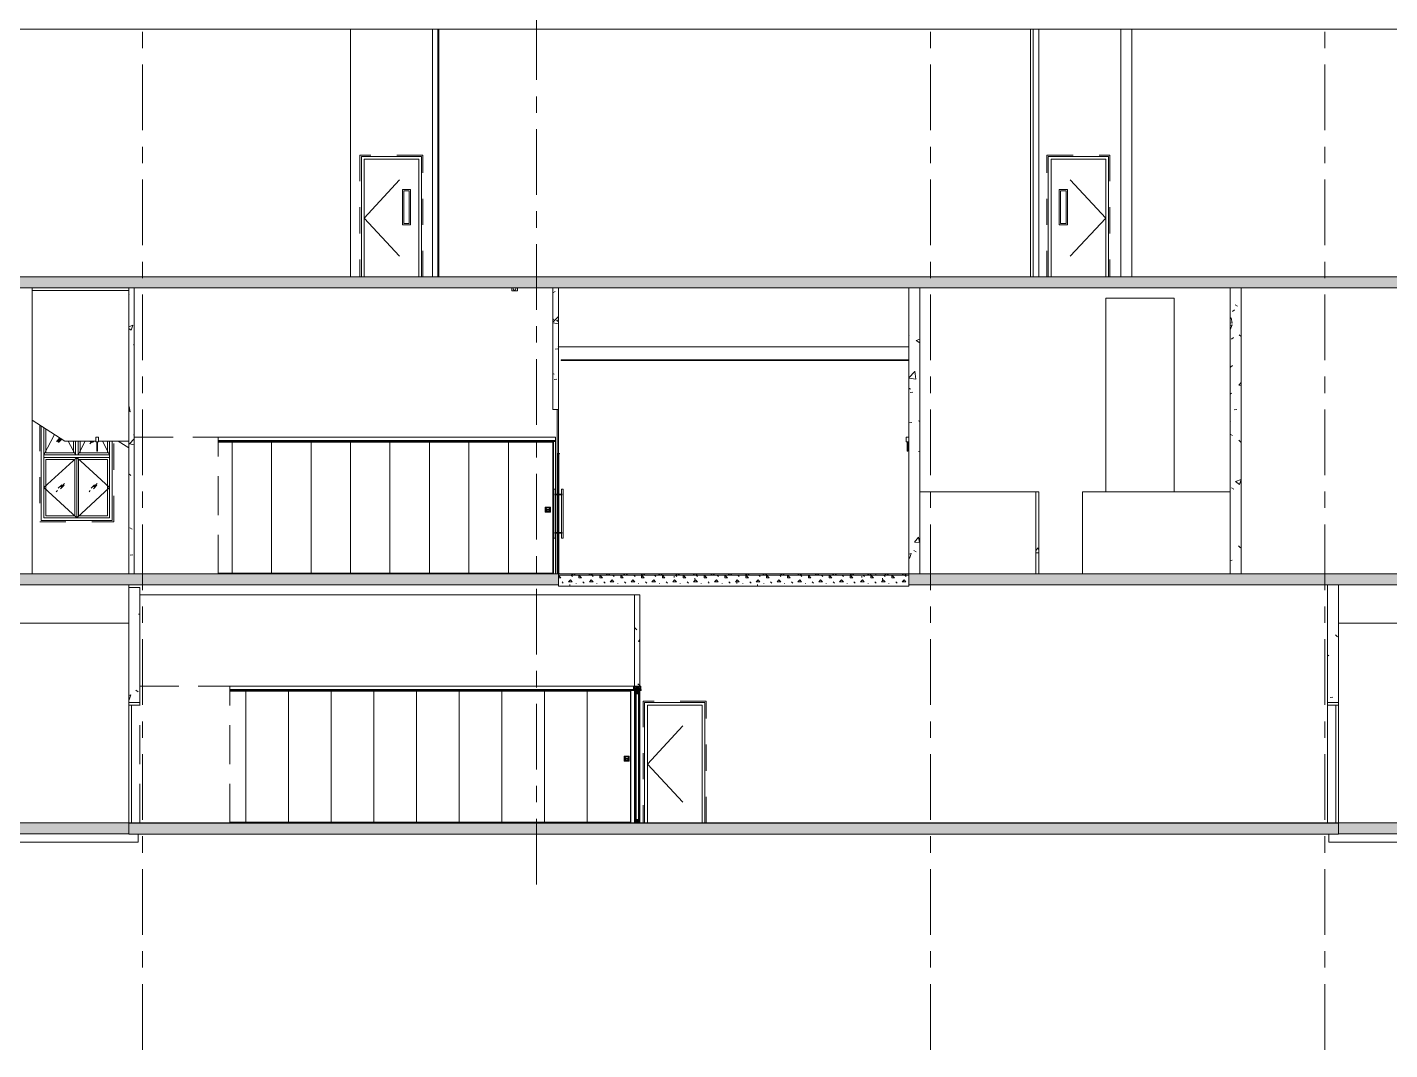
# Model space of a CAD drawing. Header units: millimetres. Extents: x -18215 to 134275, y 17919 to 48497.
# Drawn here: x 71492 to 96384, y 17919 to 36602 of the extents above; entities that cross this region are included whole.
import ezdxf

# ---------------------------------------------------------------- set-up
doc = ezdxf.new("R2010")
doc.units = ezdxf.units.MM
for name, pattern in [('Centre', [4762.5, 952.5, -714.375, 2381.25, -714.375]), ('Dash', [952.5, 476.25, -476.25]), ('Glass Symbol', [360, 90, -90, 90, -90]), ('Hidden', [1071.5625, 714.375, -357.1875]), ('IDA - Grid Line', [2100, 1200, -300, 300, -300])]:
    doc.linetypes.add(name, pattern=pattern)
for name, color, linetype, lineweight in [('0-1', 7, 'Continuous', 5), ('A-_CEILPATT_H', 7, 'Continuous', 9), ('A-_GENM----_M', 7, 'Continuous', 9), ('A-_GENM----_M-2', 7, 'Hidden', 9), ('A-_MASS----_E-2', 7, 'Continuous', 18)]:
    doc.layers.add(name, color=color, linetype=linetype, lineweight=lineweight)
for name, color, linetype, lineweight, true_color in [('A-_CEIL----_E-1', 6, 'Continuous', 9, 0xff00ff), ('A-_CLADPANL_E-1', 6, 'Continuous', 9, 0xff00ff), ('A-_DETA----_ED-1', 7, 'Continuous', 9, 0xc0c0c0), ('A-_DETA----_ED-2', 7, 'Continuous', 9, 0x0a0a0a), ('A-_DETA----_ED-3', 6, 'Continuous', 9, 0xff00ff), ('A-_DOOR----_E-1', 6, 'Continuous', 9, 0xff00ff), ('A-_DOOR----_E-2', 6, 'Centre', 9, 0xff00ff), ('A-_DOOR----_E-3', 6, 'Continuous', 18, 0xff00ff), ('A-_DOOR----_E-4', 7, 'Continuous', 9, 0xff40ff), ('A-_DOOR----_H-1', 6, 'Dash', 18, 0xff00ff), ('A-_FLOR----_E-1', 6, 'Continuous', 9, 0xff00ff), ('A-_FLORLEVL_E-1', 9, 'IDA - Grid Line', 9, 0x808080), ('A-_FLORPATT_E-1', 6, 'Continuous', 9, 0xff00ff), ('A-_FURT----_E-1', 6, 'Continuous', 9, 0xff00ff), ('A-_GENM----_M-1', 6, 'Continuous', 9, 0xff00ff), ('A-_WALL----_E-1', 6, 'Continuous', 9, 0xff00ff), ('A-_WALL----_H-1', 6, 'Continuous', 9, 0xff00ff), ('A-_WALLPRTN_E-1', 6, 'Continuous', 9, 0xff00ff), ('A-_WIND----_E-1', 6, 'Continuous', 9, 0xff00ff), ('A-_WIND----_E-3', 6, 'Dash', 9, 0xff00ff), ('A-_WIND----_E-4', 6, 'Centre', 9, 0xff00ff), ('A-_WIND----_E-5', 6, 'Glass Symbol', 9, 0xff00ff), ('M-_SANIFIXR_E-2', 1, 'Continuous', 9, 0xff0000), ('S-_ANOTGRID_E-1', 9, 'IDA - Grid Line', 9, 0x808080), ('S-_STRC----_E-1', 6, 'Continuous', 9, 0xff00ff)]:
    doc.layers.add(name, color=color, linetype=linetype, lineweight=lineweight, true_color=true_color)
pattern_1 = [(0, (85762.1, 31875.04), (381, 381), [47.625, -333.375]), (90, (85762.1, 31875.04), (-381, 381), [47.625, -333.375]), (135, (85809.73, 31875.04), (-381.0004, 3e-14), [67.352, -471.463]), (0, (85809.73, 32089.35), (381, 381), [47.625, -333.375]), (45, (85833.54, 32065.54), (0, 381.0004), [33.676, -505.139]), (135, (85833.54, 32065.54), (-381.0004, 3e-14), [33.676, -505.139]), (0, (85952.6, 32184.6), (381, 381), [67.352, -313.648]), (45, (85952.6, 32184.6), (0, 381.0004), [47.625, -491.19]), (135, (86019.96, 32184.6), (-381.0004, 3e-14), [47.625, -491.19]), (90, (86024.04, 31970.3), (-381, 381), [47.625, -333.375]), (45, (86024.04, 31970.29), (0, 381.0004), [33.676, -505.139]), (135, (86047.86, 31994.1), (-381.0004, 3e-14), [33.676, -505.139]), (0, (85809.73, 31970.3), (381, 381), [23.812, -319.087]), (0, (86095.48, 32065.54), (381, 381), [23.812, -319.087]), (90, (85976.4, 32113.16), (-381, 381), [23.812, -319.087]), (135, (86024.04, 31898.85), (-381.0004, 3e-14), [33.676, -505.139]), (135, (85857.36, 32160.79), (-381.0004, 3e-14), [33.676, -505.139]), (45, (85940.7, 32000.05), (0, 381.0004), [33.676, -505.139]), (90, (85893.07, 31922.66), (-381, 381), [5.953, -375.047]), (90, (85910.93, 32083.4), (-381, 381), [5.953, -375.047]), (90, (86089.53, 32148.88), (-381, 381), [5.953, -375.047]), (90, (86095.48, 31946.47), (-381, 381), [5.953, -375.047])]
pattern_2 = [(50, (85762.1, 31875), (1093.104, -95.634), [114.3, -1257.3]), (355, (85762.1, 31875), (-211.46, 1146.34), [91.44, -1005.84]), (100.451, (85853.2, 31867.1), (881.656, 1050.7), [97.14, -1068.54]), (46.184, (85762.1, 32179.8), (1626.47, -252.26), [171.45, -1885.95]), (96.636, (85897.6, 32158.8), (1424.42, 1484.57), [145.71, -1602.81]), (351.184, (85762.1, 32179.8), (1424.43, 1484.55), [137.16, -1508.76]), (21, (85914.5, 32103.6), (909.686, -613.59), [114.3, -1257.3]), (326, (85914.5, 32103.6), (370.81, 1105.13), [91.44, -1005.84]), (71.451, (85990.3, 32052.5), (1280.5, 491.53), [97.14, -1068.54]), (37.5, (85762.1, 31875.04), (18.531, 507.33), [50.292, -943.356, 50.292, -1980.438]), (37.5, (85762.1, 31875.04), (18.531, 507.33), [-1043.94, -970.788, 50.292, -959.358]), (7.5, (85762.1, 31875.04), (400.918, 601.084), [50.292, -531.876, 50.292, -920.496, -384.81]), (7.5, (85762.1, 31875.04), (400.918, 601.084), [-1552.956, 50.29, -334.52]), (327.5, (85422.25, 31875.04), (813.545, -34.374), [50.292, -330.708, 50.292, -2715.768]), (327.5, (85422.25, 31875.04), (813.545, -34.374), [-431.292, -1138.428, 50.292, -1527.048]), (317.5, (85269.85, 31875.04), (888.775, 152.56), [50.29, -445.01, 50.29, -1859.28]), (317.5, (85269.85, 31875.04), (888.775, 152.56), [-545.59, -739.14, 50.29, -1069.85])]
pattern_3 = [(45, (85762.1, 31875.04), (-159.099, 159.099), []), (135, (85762.1, 31875.04), (-159.099, -159.099), [])]

# ---------------------------------------------------------------- blocks, each defined once
blk = doc.blocks.new('8- Floor Trap _FT_ - 125 mmx125 mm Strainer - 50 mm Drain-721042-Section 114')
at = {"layer": 'M-_SANIFIXR_E-2'}
for p, q in [((-39679, 31823), (-39679, 31840)), ((-39679, 31798), (-39679, 31823)), ((-39679, 31798), (-39669, 31798)), ((-39676, 31840), (-39676, 31787)), ((-39625, 31787), (-39676, 31787)), ((-39573, 31787), (-39625, 31787)), ((-39580, 31798), (-39571, 31798)), ((-39573, 31787), (-39573, 31840)), ((-39571, 31840), (-39571, 31823)), ((-39571, 31823), (-39571, 31798))]:
    blk.add_line(p, q, dxfattribs=at)
for start, end in [(135.8624, 180), (180, 0), (0, 44.1376)]:
    blk.add_arc((-39625, 31823), 25, start, end, dxfattribs=at)
blk = doc.blocks.new('1599_DB_P_S_BLK2 23 0814_rvt-2-Section 114')
at = {"layer": 'M-_SANIFIXR_E-2'}
blk.add_blockref('8- Floor Trap _FT_ - 125 mmx125 mm Strainer - 50 mm Drain-721042-Section 114', (0, 0), dxfattribs=at)
blk = doc.blocks.new('IDA - Exit Sign - IDA - Exit Sign - Left Side-3511324-Section 114')
at = {"layer": 'A-_FURT----_E-1'}
for p, q in [((-47273, 29115), (-47275, 29113)), ((-47275, 29113), (-47275, 29031)), ((-47275, 29031), (-47273, 29029)), ((-47231, 29115), (-47273, 29115)), ((-47273, 29029), (-47231, 29029)), ((-47255, 28864), (-47255, 29029)), ((-47255, 29029), (-47248, 29029)), ((-47248, 29029), (-47248, 28864)), ((-47247, 29009), (-47248, 29009)), ((-47247, 28944), (-47248, 28944)), ((-47248, 28879), (-47247, 28879)), ((-47247, 29009), (-47247, 28944)), ((-47247, 28944), (-47247, 28879)), ((-47229, 29113), (-47231, 29115)), ((-47231, 29029), (-47229, 29031)), ((-47229, 29031), (-47229, 29113)), ((-47255, 28864), (-47255, 28859)), ((-47255, 28859), (-47255, 28864)), ((-47255, 28859), (-47248, 28859)), ((-47248, 28864), (-47248, 28859)), ((-47248, 28859), (-47248, 28864))]:
    blk.add_line(p, q, dxfattribs=at)
blk = doc.blocks.new('IDA - Exit Sign - IDA - Exit Sign - Left Side-V27-Section 114')
at = {"layer": 'A-_FURT----_E-1'}
for p, q in [((-32469, 29115), (-32471, 29113)), ((-32471, 29113), (-32471, 29031)), ((-32471, 29031), (-32469, 29029)), ((-32427, 29115), (-32469, 29115)), ((-32469, 29029), (-32427, 29029)), ((-32451, 28864), (-32451, 29029)), ((-32451, 29029), (-32444, 29029)), ((-32444, 29029), (-32444, 28864)), ((-32443, 29009), (-32444, 29009)), ((-32443, 28944), (-32444, 28944)), ((-32444, 28879), (-32443, 28879)), ((-32443, 29009), (-32443, 28944)), ((-32443, 28944), (-32443, 28879)), ((-32425, 29113), (-32427, 29115)), ((-32427, 29029), (-32425, 29031)), ((-32451, 28864), (-32451, 28859)), ((-32451, 28859), (-32451, 28864)), ((-32451, 28859), (-32444, 28859)), ((-32444, 28864), (-32444, 28859)), ((-32444, 28859), (-32444, 28864))]:
    blk.add_line(p, q, dxfattribs=at)
blk = doc.blocks.new('IDA - Casement w Top Hung - 2 Panels - 1400L X 1800H - B2-AW01-V30-Section 114')
at = {"layer": 'A-_WIND----_E-1'}
for p, q in [((-48225, 29285), (-48225, 28790)), ((-48225, 27640), (-48225, 29285)), ((-48190, 28825), (-48190, 29263)), ((-47685, 29040), (-47685, 28825)), ((-47650, 29040), (-47650, 28790)), ((-47650, 29040), (-47650, 28790)), ((-47600, 29040), (-47600, 28790)), ((-47600, 28790), (-47600, 29040)), ((-47565, 28825), (-47565, 29040)), ((-47060, 29040), (-47060, 28825)), ((-47025, 29040), (-47025, 28790)), ((-47025, 27640), (-47025, 29040)), ((-47650, 28790), (-48225, 28790)), ((-48225, 28740), (-48225, 28790)), ((-48225, 28790), (-47025, 28790)), ((-47625, 28740), (-48225, 28740)), ((-48225, 28740), (-48225, 27640)), ((-47025, 28740), (-48225, 28740)), ((-47685, 28825), (-48190, 28825)), ((-48190, 27675), (-48190, 28705)), ((-48190, 28705), (-47660, 28705)), ((-47660, 28705), (-47660, 27675)), ((-47650, 28790), (-47600, 28790)), ((-47625, 28740), (-47625, 27640)), ((-47025, 28740), (-47625, 28740)), ((-47625, 28740), (-47625, 27640)), ((-47025, 28790), (-47600, 28790)), ((-47590, 27675), (-47590, 28705)), ((-47590, 28705), (-47060, 28705)), ((-47060, 28825), (-47565, 28825)), ((-47060, 28705), (-47060, 27675)), ((-47025, 28790), (-47025, 28740)), ((-47025, 28740), (-47025, 27640)), ((-47625, 27640), (-48225, 27640)), ((-47025, 27640), (-48225, 27640)), ((-47660, 27675), (-48190, 27675)), ((-47025, 27640), (-47625, 27640)), ((-47060, 27675), (-47590, 27675))]:
    blk.add_line(p, q, dxfattribs=at)
at = {"layer": 'A-_WIND----_E-3'}
for p, q in [((-48300, 29333), (-48300, 27565)), ((-46950, 27565), (-46950, 29040)), ((-48300, 27565), (-46950, 27565))]:
    blk.add_line(p, q, dxfattribs=at)
at = {"layer": 'A-_WIND----_E-4'}
for p, q in [((-48225, 28790), (-48031, 29161)), ((-47650, 28790), (-47780, 29040)), ((-47600, 28790), (-47469, 29040)), ((-47025, 28790), (-47155, 29040)), ((-47625, 28740), (-48225, 28190)), ((-47625, 28740), (-47025, 28190)), ((-48225, 28190), (-47625, 27640)), ((-47025, 28190), (-47625, 27640))]:
    blk.add_line(p, q, dxfattribs=at)
at = {"layer": 'A-_WIND----_E-5'}
for p, q in [((-47915, 29088), (-48012, 28990)), ((-47931, 29098), (-48007, 29022)), ((-47898, 29077), (-47961, 29014)), ((-47337, 29040), (-47387, 28990)), ((-47364, 29040), (-47382, 29022)), ((-47311, 29040), (-47336, 29014)), ((-47850, 28265), (-48000, 28115)), ((-47900, 28241), (-47994, 28147)), ((-47855, 28233), (-47949, 28139)), ((-47250, 28265), (-47400, 28115)), ((-47300, 28241), (-47394, 28147)), ((-47255, 28233), (-47349, 28139))]:
    blk.add_line(p, q, dxfattribs=at)
blk = doc.blocks.new('System Panel - Glazed Panel-4107361-Section 114')
at = {"layer": 'A-_CLADPANL_E-1'}
for p, q in [((-30200, 36565), (-41012, 36565)), ((-41012, 36565), (-41012, 32040)), ((-30200, 32040), (-30200, 36565))]:
    blk.add_line(p, q, dxfattribs=at)
blk = doc.blocks.new('IDA - F - Single - Swing - 1100L X 2200H - B2-TD01-V36-Section 114')
at = {"layer": 'A-_DOOR----_E-3'}
for p, q in [((-46675, 24265), (-46675, 24215)), ((-46475, 24265), (-46675, 24265)), ((-46625, 24215), (-46675, 24215)), ((-46675, 24215), (-46675, 22065)), ((-46675, 24215), (-46475, 24215)), ((-46625, 22065), (-46625, 24215)), ((-46475, 24215), (-46475, 24265)), ((-46675, 22065), (-46625, 22065))]:
    blk.add_line(p, q, dxfattribs=at)
blk = doc.blocks.new('IDA - F - Single - Swing - 1100L X 2200H - B2-TD01-4055582-Section 114')
at = {"layer": 'A-_DOOR----_E-1'}
for p, q in [((-15400, 26615), (-15400, 28815)), ((-14300, 28815), (-15400, 28815)), ((-15350, 28765), (-15350, 26615)), ((-15350, 28765), (-14350, 28765)), ((-14350, 26615), (-14350, 28765)), ((-14300, 28815), (-14300, 26615))]:
    blk.add_line(p, q, dxfattribs=at)
at = {"layer": 'A-_DOOR----_E-2'}
for q in [(-14350, 28765), (-14350, 26615)]:
    blk.add_line((-15350, 27690), q, dxfattribs=at)
at = {"layer": 'A-_DOOR----_H-1'}
for p, q in [((-14275, 28840), (-15425, 28840)), ((-15425, 28840), (-15425, 26615)), ((-14275, 26615), (-14275, 28840))]:
    blk.add_line(p, q, dxfattribs=at)
blk = doc.blocks.new('IDA - F - Single - Swing - VP - 1100L X 2200H - METAL-4785485-Section 114')
at = {"layer": 'A-_DOOR----_E-1'}
for p, q in [((-42425, 32040), (-42425, 34240)), ((-41325, 34240), (-42425, 34240)), ((-42375, 34190), (-42375, 32040)), ((-42375, 34190), (-41375, 34190)), ((-41375, 32040), (-41375, 34190)), ((-41325, 34240), (-41325, 32040)), ((-41675, 33640), (-41675, 32990)), ((-41525, 33640), (-41675, 33640)), ((-41675, 33640), (-41525, 33640)), ((-41675, 32990), (-41675, 33640)), ((-41650, 33615), (-41550, 33615)), ((-41650, 33015), (-41650, 33615)), ((-41550, 33615), (-41550, 33015)), ((-41525, 32990), (-41525, 33640)), ((-41525, 33640), (-41525, 32990)), ((-41675, 32990), (-41525, 32990)), ((-41525, 32990), (-41675, 32990)), ((-41550, 33015), (-41650, 33015))]:
    blk.add_line(p, q, dxfattribs=at)
at = {"layer": 'A-_DOOR----_E-2'}
for q in [(-41375, 34190), (-41375, 32040)]:
    blk.add_line((-42375, 33115), q, dxfattribs=at)
at = {"layer": 'A-_DOOR----_H-1'}
for p, q in [((-41300, 34265), (-42450, 34265)), ((-42450, 34265), (-42450, 32040)), ((-41300, 32040), (-41300, 34265))]:
    blk.add_line(p, q, dxfattribs=at)
blk = doc.blocks.new('IDA - F - Single - Swing - VP - 1100L X 2200H - METAL-4785475-Section 114')
at = {"layer": 'A-_DOOR----_E-1'}
for p, q in [((-28775, 34240), (-29875, 34240)), ((-29875, 32040), (-29875, 34240)), ((-29825, 34190), (-29825, 32040)), ((-29825, 34190), (-28825, 34190)), ((-28825, 32040), (-28825, 34190)), ((-28775, 34240), (-28775, 32040)), ((-29525, 33640), (-29675, 33640)), ((-29675, 33640), (-29675, 32990)), ((-29675, 32990), (-29675, 33640)), ((-29675, 33640), (-29525, 33640)), ((-29650, 33015), (-29650, 33615)), ((-29650, 33615), (-29550, 33615)), ((-29550, 33615), (-29550, 33015)), ((-29525, 32990), (-29525, 33640)), ((-29525, 33640), (-29525, 32990)), ((-29675, 32990), (-29525, 32990)), ((-29525, 32990), (-29675, 32990)), ((-29550, 33015), (-29650, 33015))]:
    blk.add_line(p, q, dxfattribs=at)
at = {"layer": 'A-_DOOR----_E-2'}
for q in [(-29825, 34190), (-29825, 32040)]:
    blk.add_line((-28825, 33115), q, dxfattribs=at)
at = {"layer": 'A-_DOOR----_H-1'}
for p, q in [((-29900, 32040), (-29900, 34265)), ((-29900, 34265), (-28750, 34265)), ((-28750, 34265), (-28750, 32040))]:
    blk.add_line(p, q, dxfattribs=at)
blk = doc.blocks.new('IDA - F - Single - Swing - 1100L X 2200H - B2-TD01-V39-Section 114')
at = {"layer": 'A-_DOOR----_E-1'}
blk.add_line((-24775, 24215), (-24775, 22065), dxfattribs=at)
at = {"layer": 'A-_DOOR----_E-3'}
for p, q in [((-24575, 24265), (-24775, 24265)), ((-24775, 24265), (-24775, 24215)), ((-24775, 24215), (-24575, 24215)), ((-24625, 24215), (-24625, 22065)), ((-24575, 24215), (-24625, 24215)), ((-24575, 24215), (-24575, 24265)), ((-24575, 22065), (-24575, 24215)), ((-24625, 22065), (-24575, 22065))]:
    blk.add_line(p, q, dxfattribs=at)
blk = doc.blocks.new('Walls_Folding-_-Moving-Walls_SWG_120_Single-Door_Centre-hung_100mm_EI60 - Rw42 9040-5310382-Section 114')
at = {"layer": 'A-_GENM----_M-1'}
for p, q in [((-44829, 24565), (-37452, 24565)), ((-44829, 24500), (-37457, 24500)), ((-44829, 24481), (-37457, 24481)), ((-44829, 24471), (-44538, 24471)), ((-44538, 24471), (-43758, 24471)), ((-44538, 24471), (-44538, 22075)), ((-44538, 24471), (-44538, 22075)), ((-43758, 24471), (-42978, 24471)), ((-43758, 24471), (-43758, 22075)), ((-43758, 24471), (-43758, 22075)), ((-42978, 24471), (-42198, 24471)), ((-42978, 24471), (-42978, 22075)), ((-42978, 24471), (-42978, 22075)), ((-42198, 24471), (-41417, 24471)), ((-42198, 24471), (-42198, 22075)), ((-42198, 24471), (-42198, 22075)), ((-41417, 24471), (-40637, 24471)), ((-41417, 24471), (-41417, 22075)), ((-41417, 24471), (-41417, 22075)), ((-40637, 24471), (-39857, 24471)), ((-40637, 24471), (-40637, 22075)), ((-40637, 24471), (-40637, 22075)), ((-39857, 24471), (-39077, 24471)), ((-39857, 24471), (-39857, 22075)), ((-39857, 24471), (-39857, 22075)), ((-39077, 24471), (-38297, 24471)), ((-39077, 24471), (-39077, 22075)), ((-39077, 24471), (-39077, 22075)), ((-38297, 24471), (-38297, 22075)), ((-38297, 24471), (-37510, 24471)), ((-38297, 24471), (-38297, 22075)), ((-37510, 24471), (-37509, 24471)), ((-37510, 22075), (-37510, 24471)), ((-37510, 24471), (-37510, 22075)), ((-37508, 22075), (-37508, 24471)), ((-37504, 22065), (-37504, 24481)), ((-37501, 24481), (-37501, 22065)), ((-37500, 22065), (-37500, 24481)), ((-37530, 23285), (-37625, 23285)), ((-37625, 23285), (-37625, 23190)), ((-37625, 23190), (-37530, 23190)), ((-37611, 23243), (-37617, 23243)), ((-37543, 23246), (-37611, 23246)), ((-37611, 23246), (-37611, 23227)), ((-37611, 23227), (-37611, 23243)), ((-37611, 23227), (-37543, 23227)), ((-37543, 23227), (-37543, 23246)), ((-37537, 23243), (-37543, 23243)), ((-37543, 23243), (-37543, 23227)), ((-37530, 23190), (-37530, 23285)), ((-44538, 22075), (-44829, 22075)), ((-43758, 22075), (-44538, 22075)), ((-42978, 22075), (-43758, 22075)), ((-42198, 22075), (-42978, 22075)), ((-41417, 22075), (-42198, 22075)), ((-40637, 22075), (-41417, 22075)), ((-39857, 22075), (-40637, 22075)), ((-39077, 22075), (-39857, 22075)), ((-38297, 22075), (-39077, 22075)), ((-37510, 22075), (-38297, 22075)), ((-37509, 22075), (-37510, 22075))]:
    blk.add_line(p, q, dxfattribs=at)
for radius, start, end in [(42.5, 0, 180), (42.5, 180, 0), (40.5, 171.4804, 8.5196), (35.5, 196.7151, 343.2849)]:
    blk.add_arc((-37577, 23237), radius, start, end, dxfattribs=at)
at = {"layer": 'A-_GENM----_M-2'}
for p, q in [((-46475, 24565), (-44829, 24565)), ((-44829, 22065), (-44829, 24565)), ((-46475, 22065), (-46475, 24215))]:
    blk.add_line(p, q, dxfattribs=at)
blk = doc.blocks.new('Walls_Folding-_-Moving-Walls_SWG_120_Single-Door_Centre-hung_100mm_EI60 - Rw42 23753-5787156-Section 114')
at = {"layer": 'A-_DETA----_ED-1'}
for points in [[(-37425, 24423), (-37345, 24423), (-37345, 24471), (-37425, 24471)], [(-37345, 22080), (-37345, 22128), (-37425, 22128), (-37425, 22080), (-37399, 22080)]]:
    blk.add_hatch(color=256, dxfattribs=at).paths.add_polyline_path(points)
h = blk.add_hatch(color=256, dxfattribs=at)
h.paths.add_polyline_path([(-37379, 24502), (-37374, 24502), (-37381, 24509)])
h.paths.add_polyline_path([(-37391, 24502), (-37388, 24509), (-37395, 24502)])
h.paths.add_polyline_path([(-37379, 24471), (-37379, 24502), (-37385, 24507), (-37391, 24502), (-37391, 24471)])
h.paths.add_polyline_path([(-37373, 24494), (-37364, 24494), (-37364, 24528), (-37373, 24528)])
h.paths.add_polyline_path([(-37396, 24494), (-37396, 24528), (-37405, 24528), (-37405, 24494), (-37399, 24494)])
h.paths.add_polyline_path([(-37374, 24520), (-37395, 24520), (-37385, 24515)])
h.paths.add_polyline_path([(-37374, 24502), (-37374, 24520), (-37381, 24511)])
h.paths.add_polyline_path([(-37395, 24502), (-37389, 24511), (-37395, 24520)])
h.paths.add_polyline_path([(-37377, 24521), (-37377, 24529), (-37392, 24529), (-37392, 24521)])
at = {"layer": 'A-_DETA----_ED-2'}
h = blk.add_hatch(color=256, dxfattribs=at)
h.paths.add_polyline_path([(-37413, 24491), (-37399, 24492), (-37411, 24494)])
h.paths.add_polyline_path([(-37364, 24494), (-37359, 24496), (-37360, 24507), (-37364, 24504)])
h.paths.add_polyline_path([(-37357, 24491), (-37358, 24494), (-37366, 24493), (-37374, 24491)])
h.paths.add_polyline_path([(-37406, 24494), (-37406, 24504), (-37410, 24507), (-37408, 24495)])
h.paths.add_polyline_path([(-37407, 24507), (-37407, 24521), (-37410, 24513)])
h.paths.add_polyline_path([(-37362, 24507), (-37360, 24513), (-37362, 24521)])
h.paths.add_polyline_path([(-37410, 24516), (-37406, 24524), (-37406, 24530), (-37410, 24536)])
h.paths.add_polyline_path([(-37360, 24516), (-37360, 24536), (-37364, 24530), (-37362, 24521)])
h.paths.add_polyline_path([(-37398, 24537), (-37393, 24537), (-37396, 24541)])
h.paths.add_polyline_path([(-37399, 24533), (-37397, 24533), (-37399, 24537), (-37409, 24537), (-37403, 24533)])
h.paths.add_polyline_path([(-37371, 24537), (-37374, 24541), (-37376, 24537)])
h.paths.add_polyline_path([(-37372, 24533), (-37367, 24533), (-37361, 24537), (-37371, 24537)])
h.paths.add_polyline_path([(-37378, 24539), (-37374, 24541), (-37367, 24541), (-37367, 24545), (-37377, 24545), (-37382, 24541), (-37380, 24540)])
h.paths.add_polyline_path([(-37402, 24541), (-37385, 24542), (-37402, 24545)])
h.paths.add_polyline_path([(-37385, 24542), (-37377, 24545), (-37399, 24545)])
at = {"layer": 'A-_DETA----_ED-3'}
for p, q in [((-37457, 24481), (-37457, 24500)), ((-37457, 24500), (-37433, 24500)), ((-37396, 24481), (-37457, 24481)), ((-37452, 24500), (-37452, 24565)), ((-37452, 24565), (-37433, 24565)), ((-37433, 24500), (-37452, 24500)), ((-37435, 22080), (-37435, 24471)), ((-37435, 24471), (-37425, 24471)), ((-37433, 24565), (-37433, 24500)), ((-37433, 24555), (-37433, 24565)), ((-37433, 24565), (-37337, 24565)), ((-37433, 24565), (-37337, 24565)), ((-37433, 24555), (-37433, 24565)), ((-37337, 24555), (-37433, 24555)), ((-37337, 24555), (-37433, 24555)), ((-37433, 24555), (-37337, 24555)), ((-37433, 24535), (-37433, 24555)), ((-37433, 24535), (-37414, 24535)), ((-37433, 24500), (-37433, 24535)), ((-37410, 24535), (-37433, 24535)), ((-37433, 24500), (-37414, 24500)), ((-37425, 24471), (-37425, 22080)), ((-37425, 24423), (-37425, 24471)), ((-37425, 24471), (-37345, 24471)), ((-37345, 24423), (-37425, 24423)), ((-37414, 24535), (-37414, 24500)), ((-37414, 24500), (-37413, 24500)), ((-37413, 24513), (-37413, 24516)), ((-37413, 24516), (-37410, 24516)), ((-37410, 24513), (-37413, 24513)), ((-37413, 24507), (-37413, 24510)), ((-37413, 24510), (-37410, 24510)), ((-37410, 24507), (-37413, 24507)), ((-37413, 24500), (-37413, 24491)), ((-37413, 24497), (-37413, 24500)), ((-37413, 24500), (-37410, 24500)), ((-37413, 24491), (-37413, 24494)), ((-37413, 24491), (-37396, 24491)), ((-37396, 24491), (-37413, 24491)), ((-37360, 24545), (-37410, 24545)), ((-37410, 24545), (-37410, 24535)), ((-37410, 24516), (-37410, 24536)), ((-37410, 24510), (-37410, 24513)), ((-37410, 24500), (-37410, 24507)), ((-37409, 24537), (-37398, 24537)), ((-37406, 24524), (-37407, 24521)), ((-37407, 24521), (-37407, 24507)), ((-37407, 24507), (-37406, 24504)), ((-37407, 22128), (-37407, 24423)), ((-37406, 24530), (-37406, 24524)), ((-37406, 24504), (-37406, 24494)), ((-37406, 24494), (-37403, 24493)), ((-37405, 24528), (-37403, 24529)), ((-37405, 24494), (-37405, 24528)), ((-37403, 24493), (-37405, 24494)), ((-37405, 24471), (-37405, 24481)), ((-37405, 24481), (-37398, 24481)), ((-37398, 24471), (-37405, 24471)), ((-37403, 24541), (-37403, 24544)), ((-37397, 24533), (-37403, 24533)), ((-37403, 24529), (-37398, 24529)), ((-37403, 24493), (-37398, 24493)), ((-37398, 24493), (-37403, 24493)), ((-37402, 24545), (-37377, 24545)), ((-37396, 24541), (-37402, 24541)), ((-37398, 24537), (-37396, 24541)), ((-37398, 24529), (-37396, 24528)), ((-37398, 24493), (-37396, 24494)), ((-37396, 24494), (-37398, 24493)), ((-37398, 24481), (-37398, 24471)), ((-37396, 24528), (-37396, 24494)), ((-37396, 24494), (-37396, 24491)), ((-37396, 24491), (-37396, 24481)), ((-37395, 24502), (-37395, 24520)), ((-37395, 24520), (-37374, 24520)), ((-37391, 24502), (-37395, 24502)), ((-37393, 24528), (-37392, 24529)), ((-37393, 24522), (-37393, 24528)), ((-37392, 24521), (-37393, 24522)), ((-37392, 24529), (-37377, 24529)), ((-37377, 24521), (-37392, 24521)), ((-37391, 24471), (-37391, 24502)), ((-37379, 24471), (-37391, 24471)), ((-37374, 24502), (-37379, 24502)), ((-37379, 24502), (-37379, 24471)), ((-37377, 24545), (-37367, 24545)), ((-37377, 24529), (-37376, 24528)), ((-37376, 24522), (-37377, 24521)), ((-37376, 24528), (-37376, 24522)), ((-37367, 24541), (-37374, 24541)), ((-37374, 24541), (-37371, 24537)), ((-37374, 24520), (-37374, 24502)), ((-37374, 24491), (-37374, 24494)), ((-37374, 24494), (-37371, 24493)), ((-37374, 24481), (-37374, 24491)), ((-37374, 24491), (-37357, 24491)), ((-37357, 24491), (-37374, 24491)), ((-37313, 24481), (-37374, 24481)), ((-37373, 24528), (-37371, 24529)), ((-37373, 24494), (-37373, 24528)), ((-37371, 24493), (-37373, 24494)), ((-37367, 24533), (-37372, 24533)), ((-37371, 24537), (-37361, 24537)), ((-37371, 24529), (-37366, 24529)), ((-37371, 24493), (-37366, 24493)), ((-37366, 24493), (-37371, 24493)), ((-37371, 24471), (-37371, 24481)), ((-37371, 24481), (-37364, 24481)), ((-37364, 24471), (-37371, 24471)), ((-37367, 24544), (-37367, 24541)), ((-37366, 24529), (-37364, 24528)), ((-37366, 24493), (-37364, 24494)), ((-37364, 24494), (-37366, 24493)), ((-37364, 24524), (-37364, 24530)), ((-37364, 24528), (-37364, 24494)), ((-37362, 24521), (-37364, 24524)), ((-37364, 24504), (-37362, 24507)), ((-37364, 24494), (-37364, 24504)), ((-37364, 24481), (-37364, 24471)), ((-37363, 22128), (-37363, 24423)), ((-37362, 24507), (-37362, 24521)), ((-37360, 24535), (-37360, 24545)), ((-37360, 24536), (-37360, 24516)), ((-37337, 24535), (-37360, 24535)), ((-37360, 24516), (-37357, 24516)), ((-37357, 24513), (-37360, 24513)), ((-37360, 24513), (-37360, 24510)), ((-37360, 24510), (-37357, 24510)), ((-37357, 24507), (-37360, 24507)), ((-37360, 24507), (-37360, 24500)), ((-37360, 24500), (-37357, 24500)), ((-37357, 24516), (-37357, 24513)), ((-37357, 24510), (-37357, 24507)), ((-37357, 24491), (-37357, 24500)), ((-37357, 24500), (-37356, 24500)), ((-37357, 24500), (-37357, 24497)), ((-37357, 24494), (-37357, 24491)), ((-37356, 24500), (-37356, 24535)), ((-37356, 24535), (-37337, 24535)), ((-37337, 24500), (-37356, 24500)), ((-37345, 24471), (-37345, 24423)), ((-37345, 24471), (-37335, 24471)), ((-37345, 22080), (-37345, 24471)), ((-37337, 24500), (-37337, 24565)), ((-37337, 24565), (-37318, 24565)), ((-37337, 24565), (-37337, 24555)), ((-37337, 24565), (-37337, 24555)), ((-37337, 24555), (-37337, 24535)), ((-37337, 24535), (-37337, 24500)), ((-37318, 24500), (-37337, 24500)), ((-37337, 24500), (-37313, 24500)), ((-37335, 24471), (-37335, 22080)), ((-37318, 24565), (-37318, 24500)), ((-37313, 24500), (-37313, 24481)), ((-37430, 22080), (-37435, 22080)), ((-37425, 22080), (-37430, 22080)), ((-37425, 22080), (-37425, 22128)), ((-37425, 22128), (-37345, 22128)), ((-37345, 22080), (-37425, 22080)), ((-37405, 22065), (-37405, 22080)), ((-37405, 22080), (-37398, 22080)), ((-37398, 22065), (-37405, 22065)), ((-37398, 22080), (-37398, 22065)), ((-37371, 22065), (-37371, 22080)), ((-37371, 22080), (-37364, 22080)), ((-37364, 22065), (-37371, 22065)), ((-37364, 22080), (-37364, 22065)), ((-37345, 22128), (-37345, 22080)), ((-37339, 22080), (-37345, 22080)), ((-37335, 22080), (-37339, 22080))]:
    blk.add_line(p, q, dxfattribs=at)
for centre, radius, start, end in [((-37411, 24495), 1.55, 226.3165, 133.6835), ((-37409, 24536), 1, 90, 180), ((-37403, 24530), 3, 90, 180), ((-37402, 24544), 0.5, 90, 180), ((-37402, 24541), 0.5, 180, 270), ((-37397, 24536), 3, 270, 339.7478), ((-37385, 24531), 10, 92.8651, 159.7478), ((-37385, 24511), 3.99, 0, 180), ((-37385, 24511), 3.99, 180, 0), ((-37385, 24541), 0.5, 358.5675, 90), ((-37385, 24541), 0.5, 90, 181.4325), ((-37385, 24531), 10, 20.2522, 87.1349), ((-37372, 24536), 3, 200.2522, 270), ((-37367, 24544), 0.5, 0, 90), ((-37367, 24541), 0.5, 270, 0), ((-37367, 24530), 3, 360, 90), ((-37361, 24536), 1, 0, 90), ((-37358, 24495), 1.55, 46.3165, 313.6835)]:
    blk.add_arc(centre, radius, start, end, dxfattribs=at)
at = {"layer": 'A-_GENM----_M-1'}
for p, q in [((-37457, 24500), (-37457, 24481)), ((-37452, 24500), (-37457, 24500)), ((-37457, 24481), (-37435, 24481)), ((-37318, 24565), (-37452, 24565)), ((-37452, 24565), (-37452, 24500)), ((-37335, 24481), (-37435, 24481)), ((-37435, 24481), (-37435, 22065)), ((-37335, 24481), (-37313, 24481)), ((-37335, 22065), (-37335, 24481)), ((-37318, 24500), (-37318, 24565)), ((-37313, 24500), (-37318, 24500)), ((-37313, 24481), (-37313, 24500)), ((-37435, 22065), (-37335, 22065))]:
    blk.add_line(p, q, dxfattribs=at)
blk = doc.blocks.new('Curtain_Wall_Panel_Door_4861 - AUS_Sgl Glass framed w d-pull-6099828-Section 114')
at = {"layer": 'A-_DOOR----_E-1'}
for p, q in [((-38913, 28165), (-38913, 27265)), ((-38883, 28165), (-38913, 28165)), ((-38883, 27265), (-38883, 28165)), ((-38769, 28165), (-38769, 27265)), ((-38739, 28165), (-38769, 28165)), ((-38739, 27265), (-38739, 28165)), ((-38850, 28073), (-38894, 28073)), ((-38894, 28057), (-38850, 28057)), ((-38758, 28073), (-38820, 28073)), ((-38820, 28057), (-38758, 28057)), ((-38883, 27265), (-38913, 27265)), ((-38850, 27373), (-38894, 27373)), ((-38894, 27357), (-38850, 27357)), ((-38758, 27373), (-38820, 27373)), ((-38820, 27357), (-38758, 27357)), ((-38739, 27265), (-38769, 27265))]:
    blk.add_line(p, q, dxfattribs=at)
at = {"layer": 'A-_DOOR----_E-3'}
for p, q in [((-38845, 28815), (-38845, 28810)), ((-38807, 28815), (-38845, 28815)), ((-38845, 28810), (-38807, 28810)), ((-38820, 28810), (-38832, 28810)), ((-38832, 28810), (-38832, 26620)), ((-38820, 26620), (-38820, 28810)), ((-38807, 28810), (-38807, 28815)), ((-38845, 26620), (-38845, 26615)), ((-38807, 26620), (-38845, 26620)), ((-38845, 26615), (-38807, 26615)), ((-38832, 26620), (-38820, 26620)), ((-38807, 26615), (-38807, 26620))]:
    blk.add_line(p, q, dxfattribs=at)
at = {"layer": 'A-_DOOR----_E-4'}
for p, q in [((-38832, 28073), (-38850, 28073)), ((-38850, 28057), (-38832, 28057)), ((-38832, 27373), (-38850, 27373)), ((-38850, 27357), (-38832, 27357))]:
    blk.add_line(p, q, dxfattribs=at)
blk = doc.blocks.new('Walls_Folding-_-Moving-Walls_SWG_120_Single-Door_Centre-hung_100mm_EI60 - 7700-6116806-Section 114')
at = {"layer": 'A-_GENM----_M-1'}
for p, q in [((-38876, 29115), (-45039, 29115)), ((-38876, 29050), (-45039, 29050)), ((-45039, 29031), (-38876, 29031)), ((-45039, 29021), (-44787, 29021)), ((-44787, 29021), (-44787, 29031)), ((-44787, 29031), (-44787, 29021)), ((-44787, 29021), (-44065, 29021)), ((-44787, 26625), (-44787, 29021)), ((-44787, 29021), (-44787, 26625)), ((-44065, 29021), (-44065, 29031)), ((-44065, 29031), (-44065, 29021)), ((-44065, 29021), (-43344, 29021)), ((-44065, 26625), (-44065, 29021)), ((-44065, 29021), (-44065, 26625)), ((-43344, 29021), (-43344, 29031)), ((-43344, 29031), (-43344, 29021)), ((-43344, 29021), (-42623, 29021)), ((-43344, 26625), (-43344, 29021)), ((-43344, 29021), (-43344, 26625)), ((-42623, 29021), (-42623, 29031)), ((-42623, 29031), (-42623, 29021)), ((-42623, 29021), (-41902, 29021)), ((-42623, 26625), (-42623, 29021)), ((-42623, 29021), (-42623, 26625)), ((-41902, 29021), (-41902, 29031)), ((-41902, 29031), (-41902, 29021)), ((-41902, 29021), (-41180, 29021)), ((-41902, 26625), (-41902, 29021)), ((-41902, 29021), (-41902, 26625)), ((-41180, 29021), (-41180, 29031)), ((-41180, 29031), (-41180, 29021)), ((-41180, 29021), (-40459, 29021)), ((-41180, 26625), (-41180, 29021)), ((-41180, 29021), (-41180, 26625)), ((-40459, 29021), (-40459, 29031)), ((-40459, 29031), (-40459, 29021)), ((-40459, 29021), (-39738, 29021)), ((-40459, 26625), (-40459, 29021)), ((-40459, 29021), (-40459, 26625)), ((-39738, 29031), (-39738, 29021)), ((-39738, 29021), (-39738, 29031)), ((-39738, 29021), (-39738, 26625)), ((-39738, 29021), (-38926, 29021)), ((-39738, 26625), (-39738, 29021)), ((-38951, 29031), (-38951, 29021)), ((-38946, 29031), (-38946, 29021)), ((-38942, 29031), (-38942, 29021)), ((-38939, 29031), (-38939, 29021)), ((-38938, 29031), (-38938, 29021)), ((-38935, 29031), (-38935, 29021)), ((-38933, 29031), (-38933, 29021)), ((-38932, 29031), (-38932, 29021)), ((-38929, 29031), (-38929, 29021)), ((-38926, 26625), (-38926, 29021)), ((-38925, 29021), (-38922, 29021)), ((-38925, 29021), (-38925, 26625)), ((-38922, 29021), (-38920, 29021)), ((-38920, 26625), (-38920, 29021)), ((-38920, 29021), (-38920, 26625)), ((-38918, 29031), (-38918, 26615)), ((-38918, 29031), (-38918, 26615)), ((-38916, 29031), (-38916, 26615)), ((-38916, 26615), (-38916, 29031)), ((-38876, 29115), (-38876, 29050)), ((-38876, 29050), (-38876, 29031)), ((-38876, 28073), (-38876, 29031)), ((-38876, 27373), (-38876, 28057)), ((-38971, 27835), (-39066, 27835)), ((-39066, 27835), (-39066, 27740)), ((-39066, 27740), (-38971, 27740)), ((-39052, 27793), (-39058, 27793)), ((-38984, 27796), (-39052, 27796)), ((-39052, 27796), (-39052, 27777)), ((-39052, 27777), (-39052, 27793)), ((-39052, 27777), (-38984, 27777)), ((-38984, 27777), (-38984, 27796)), ((-38978, 27793), (-38984, 27793)), ((-38984, 27793), (-38984, 27777)), ((-38971, 27740), (-38971, 27835)), ((-38876, 26615), (-38876, 27357)), ((-44787, 26625), (-45039, 26625)), ((-44787, 26615), (-44787, 26625)), ((-44065, 26625), (-44787, 26625)), ((-44787, 26625), (-44787, 26615)), ((-44065, 26615), (-44065, 26625)), ((-43344, 26625), (-44065, 26625)), ((-44065, 26625), (-44065, 26615)), ((-43344, 26615), (-43344, 26625)), ((-42623, 26625), (-43344, 26625)), ((-43344, 26625), (-43344, 26615)), ((-42623, 26615), (-42623, 26625)), ((-41902, 26625), (-42623, 26625)), ((-42623, 26625), (-42623, 26615)), ((-41902, 26615), (-41902, 26625)), ((-41180, 26625), (-41902, 26625)), ((-41902, 26625), (-41902, 26615)), ((-41180, 26615), (-41180, 26625)), ((-40459, 26625), (-41180, 26625)), ((-41180, 26625), (-41180, 26615)), ((-40459, 26615), (-40459, 26625)), ((-39738, 26625), (-40459, 26625)), ((-40459, 26625), (-40459, 26615)), ((-39738, 26625), (-39738, 26615)), ((-39738, 26615), (-39738, 26625)), ((-38926, 26625), (-39738, 26625)), ((-38951, 26625), (-38951, 26615)), ((-38946, 26625), (-38946, 26615)), ((-38942, 26625), (-38942, 26615)), ((-38939, 26625), (-38939, 26615)), ((-38938, 26625), (-38938, 26615)), ((-38935, 26625), (-38935, 26615)), ((-38933, 26625), (-38933, 26615)), ((-38932, 26625), (-38932, 26615)), ((-38929, 26625), (-38929, 26615)), ((-38922, 26625), (-38925, 26625)), ((-38920, 26625), (-38922, 26625))]:
    blk.add_line(p, q, dxfattribs=at)
for radius, start, end in [(42.5, 0, 180), (42.5, 180, 0), (40.5, 171.4804, 8.5196), (35.5, 196.7151, 343.2849)]:
    blk.add_arc((-39018, 27787), radius, start, end, dxfattribs=at)
at = {"layer": 'A-_GENM----_M-2'}
for p in [(-46575, 29115), (-45039, 26615)]:
    blk.add_line(p, (-45039, 29115), dxfattribs=at)

msp = doc.modelspace()

# ---------------------------------------------------------------- hatches: boundary and pattern name
at = {"layer": 'A-_CEILPATT_H'}
h = msp.add_hatch(dxfattribs=at)
h.set_pattern_fill('FP_18', color=256, style=0, pattern_type=2)
h.set_pattern_definition([(0, (85762.1, 31875.04), (1219.2, 304.8), [50.29, -864.11, 50.29, -5740.91]), (0, (85762.1, 31875.04), (1219.2, 304.8), [-964.69, -864.11, 50.29, -1778.51, -3048]), (0, (85762.1, 31875.04), (1219.2, 304.8), [-3657.6, 50.29, -864.11, 50.29, -2083.31]), (0, (85762.1, 31875.04), (1219.2, 304.8), [-4622.29, -559.31, 50.29, -1473.71]), (120, (86219.3, 32027.44), (-873.565, 903.458), [50.29, -864.11, 50.29, -5740.91]), (120, (86219.3, 32027.44), (-873.565, 903.458), [-964.69, -864.11, 50.29, -1778.51, -3048]), (120, (86219.3, 32027.44), (-873.565, 903.458), [-3657.6, 50.29, -864.11, 50.29, -2083.31]), (120, (86219.3, 32027.44), (-873.565, 903.458), [-4622.29, -559.31, 50.29, -1473.71]), (240, (86371.7, 32637.04), (-345.635, -1208.258), [50.29, -864.11, 50.29, -5740.91]), (240, (86371.7, 32637.04), (-345.635, -1208.258), [-964.69, -864.11, 50.29, -1778.51, -3048]), (240, (86371.7, 32637.04), (-345.635, -1208.258), [-3657.6, 50.29, -864.11, 50.29, -2083.31]), (240, (86371.7, 32637.04), (-345.635, -1208.258), [-4622.29, -559.31, 50.29, -1473.71])])
h.paths.add_polyline_path([(85763, 30515), (87596, 30515), (87596, 30524), (81246, 30524), (81246, 30515), (82971, 30515)])
at = {"layer": 'A-_FLORPATT_E-1'}
h = msp.add_hatch(dxfattribs=at)
h.set_pattern_fill('FP_10', color=256, style=0, pattern_type=2)
h.set_pattern_definition(pattern_1)
h.paths.add_polyline_path([(44546, 31840), (124046, 31840), (124046, 32040), (44546, 32040), (44546, 31876)])
h = msp.add_hatch(dxfattribs=at)
h.set_pattern_fill('FP_10', color=256, style=0, pattern_type=2)
h.set_pattern_definition(pattern_1)
h.paths.add_polyline_path([(123457, 26415), (124246, 26415), (124246, 26615), (87596, 26615), (87596, 26415), (122759, 26415)])
h.paths.add_polyline_path([(44546, 26415), (81196, 26415), (81196, 26615), (44546, 26615)])
h = msp.add_hatch(dxfattribs=at)
h.set_pattern_fill('FP_17', color=256, style=0, pattern_type=2)
h.set_pattern_definition(pattern_3)
h.paths.add_polyline_path([(81575, 26591), (81796, 26591), (81796, 26615), (81196, 26615), (81196, 26591), (81225, 26591)])
h = msp.add_hatch(dxfattribs=at)
h.set_pattern_fill('FP_10', color=256, style=0, pattern_type=2)
h.set_pattern_definition(pattern_1)
h.paths.add_polyline_path([(85763, 26390), (87596, 26390), (87596, 26590), (81196, 26590), (81196, 26390), (82971, 26390)])
h = msp.add_hatch(dxfattribs=at)
h.set_pattern_fill('FP_17', color=256, style=0, pattern_type=2)
h.set_pattern_definition(pattern_3)
h.paths.add_polyline_path([(81796, 26591), (86996, 26591), (86996, 26615), (81796, 26615)])
h = msp.add_hatch(dxfattribs=at)
h.set_pattern_fill('FP_17', color=256, style=0, pattern_type=2)
h.set_pattern_definition(pattern_3)
h.paths.add_polyline_path([(87596, 26591), (87596, 26615), (86996, 26615), (86996, 26591)])
h = msp.add_hatch(dxfattribs=at)
h.set_pattern_fill('FP_10', color=256, style=0, pattern_type=2)
h.set_pattern_definition(pattern_1)
h.paths.add_polyline_path([(52296, 21865), (73346, 21865), (73346, 22065), (52296, 22065)])
h.paths.add_polyline_path([(95446, 21865), (102696, 21865), (102696, 22065), (95446, 22065)])
h.paths.add_polyline_path([(115696, 21865), (115696, 22065), (113696, 22065), (113696, 21865)])
h = msp.add_hatch(dxfattribs=at)
h.set_pattern_fill('FP_10', color=256, style=0, pattern_type=2)
h.set_pattern_definition(pattern_1)
h.paths.add_polyline_path([(95446, 22060), (95446, 22065), (73346, 22065), (73346, 22060), (85763, 22060)])
h = msp.add_hatch(dxfattribs=at)
h.set_pattern_fill('FP_10', color=256, style=0, pattern_type=2)
h.set_pattern_definition(pattern_1)
h.paths.add_polyline_path([(85763, 21860), (95446, 21860), (95446, 22060), (73346, 22060), (73346, 21860), (82971, 21860)])
at = {"layer": 'A-_WALL----_H-1'}
h = msp.add_hatch(dxfattribs=at)
h.set_pattern_fill('FP_11', color=256, style=0, pattern_type=2)
h.set_pattern_definition(pattern_2)
h.paths.add_polyline_path([(73446, 26615), (73446, 31840), (73346, 31840), (73346, 26615)])
h = msp.add_hatch(dxfattribs=at)
h.set_pattern_fill('FP_11', color=256, style=0, pattern_type=2)
h.set_pattern_definition(pattern_2)
h.paths.add_polyline_path([(81096, 29615), (81196, 29615), (81196, 31840), (81096, 31840), (81096, 29742)])
h = msp.add_hatch(dxfattribs=at)
h.set_pattern_fill('FP_11', color=256, style=0, pattern_type=2)
h.set_pattern_definition(pattern_2)
h.paths.add_polyline_path([(87596, 26615), (87796, 26615), (87796, 31840), (87596, 31840), (87596, 29030)])
h = msp.add_hatch(dxfattribs=at)
h.set_pattern_fill('FP_11', color=256, style=0, pattern_type=2)
h.set_pattern_definition(pattern_2)
h.paths.add_polyline_path([(93471, 26615), (93671, 26615), (93671, 31840), (93471, 31840)])
h = msp.add_hatch(dxfattribs=at)
h.set_pattern_fill('FP_11', color=256, style=0, pattern_type=2)
h.set_pattern_definition(pattern_2)
h.paths.add_polyline_path([(95246, 24265), (95446, 24265), (95446, 26415), (95246, 26415), (95246, 26185)])
h = msp.add_hatch(dxfattribs=at)
h.set_pattern_fill('FP_11', color=256, style=0, pattern_type=2)
h.set_pattern_definition(pattern_2)
h.paths.add_polyline_path([(73346, 24265), (73546, 24265), (73546, 26365), (73346, 26365), (73346, 26185)])
at = {"layer": 'A-_WALLPRTN_E-1'}
h = msp.add_hatch(dxfattribs=at)
h.set_pattern_fill('FP_11', color=256, style=0, pattern_type=2)
h.set_pattern_definition(pattern_2)
h.paths.add_polyline_path([(89971, 26615), (89971, 28115), (89921, 28115), (89921, 26615)])
h = msp.add_hatch(dxfattribs=at)
h.set_pattern_fill('FP_11', color=256, style=0, pattern_type=2)
h.set_pattern_definition(pattern_2)
h.paths.add_polyline_path([(82684, 24565), (82686, 24565), (82686, 26230), (82586, 26230), (82586, 24565), (82684, 24565)])

# ---------------------------------------------------------------- linework, layer by layer
at = {"layer": 'A-_CEIL----_E-1'}
for p, q in [((87596, 30524), (81246, 30524)), ((81246, 30524), (81246, 30515)), ((81246, 30515), (87596, 30515)), ((87596, 30515), (87596, 30524))]:
    msp.add_line(p, q, dxfattribs=at)
at = {"layer": 'A-_FLOR----_E-1'}
for p, q in [((124046, 32040), (44746, 32040)), ((44546, 31840), (124046, 31840)), ((81196, 26615), (44746, 26615)), ((44746, 26415), (81196, 26415)), ((87596, 26615), (81196, 26615)), ((81196, 26615), (81196, 26390)), ((81196, 26615), (81196, 26590)), ((87596, 26591), (81196, 26591)), ((87596, 26590), (81196, 26590)), ((81196, 26390), (87596, 26390)), ((81796, 26615), (81796, 26590)), ((86996, 26590), (86996, 26615)), ((87596, 26390), (87596, 26615)), ((87596, 26590), (87596, 26615)), ((87596, 26415), (95246, 26415)), ((124246, 26615), (87796, 26615)), ((95446, 26415), (102696, 26415)), ((73346, 22065), (52296, 22065)), ((73346, 21865), (73346, 22065)), ((82586, 22065), (73346, 22065)), ((73346, 22065), (73346, 21860)), ((73346, 22060), (95446, 22060)), ((124246, 22065), (82686, 22065)), ((95446, 21860), (95446, 22065)), ((44746, 21865), (73346, 21865)), ((73521, 21715), (47841, 21715)), ((73346, 21860), (95446, 21860)), ((73521, 21860), (73521, 21715)), ((95271, 21860), (95271, 21715)), ((125746, 21715), (95271, 21715)), ((95446, 21865), (124246, 21865))]:
    msp.add_line(p, q, dxfattribs=at)
at = {"layer": 'A-_FLORLEVL_E-1'}
for p, q in [((37249, 32040), (134275, 32040)), ((37249, 26615), (134275, 26615)), ((37249, 22065), (134275, 22065))]:
    msp.add_line(p, q, dxfattribs=at)
at = {"layer": 'A-_MASS----_E-2'}
for p, q in [((81196, 29615), (81171, 29615)), ((81171, 29615), (81171, 26615)), ((81196, 26615), (81196, 29615)), ((81171, 26615), (81196, 26615))]:
    msp.add_line(p, q, dxfattribs=at)
at = {"layer": 'A-_WALL----_E-1'}
for p, q in [((81196, 30765), (87596, 30765)), ((71746, 27590), (71746, 29317)), ((73046, 29040), (73046, 27590)), ((73046, 27590), (71746, 27590)), ((95446, 26415), (95246, 26415)), ((70806, 25715), (73346, 25715)), ((95446, 25715), (98346, 25715))]:
    msp.add_line(p, q, dxfattribs=at)
at = {"layer": 'A-_WALLPRTN_E-1'}
for p, q in [((79009, 36565), (65996, 36565)), ((77396, 36565), (77396, 32040)), ((78896, 32040), (78896, 36565)), ((78996, 36565), (78996, 32040)), ((102796, 36565), (89821, 36565)), ((89871, 32040), (89871, 36565)), ((89971, 36565), (89971, 32040)), ((91471, 32040), (91471, 36565)), ((91671, 36565), (91671, 32040)), ((77596, 32040), (77596, 34240)), ((77596, 34240), (78696, 34240)), ((78696, 34240), (78696, 32040)), ((90146, 32040), (90146, 34240)), ((90146, 34240), (91246, 34240)), ((91246, 34240), (91246, 32040)), ((71580, 26615), (71580, 31840)), ((71580, 31790), (73346, 31790)), ((73346, 31840), (73346, 26615)), ((73446, 26615), (73446, 31840)), ((81096, 31840), (81096, 29615)), ((81196, 28815), (81196, 31840)), ((87596, 31840), (87596, 26615)), ((87796, 26615), (87796, 31840)), ((92446, 31655), (91196, 31655)), ((91196, 31655), (91196, 28115)), ((92446, 28115), (92446, 31655)), ((93471, 31840), (93471, 26615)), ((93671, 26615), (93671, 31840)), ((71580, 29423), (72181, 29040)), ((81096, 29615), (81196, 29615)), ((72181, 29040), (72746, 29040)), ((72792, 29040), (73346, 29040)), ((89971, 28115), (87796, 28115)), ((89921, 28115), (89921, 26615)), ((89971, 26615), (89971, 28115)), ((93471, 28115), (90771, 28115)), ((90771, 28115), (90771, 26615)), ((73346, 26415), (73346, 24265)), ((87596, 26615), (87796, 26615)), ((95246, 26415), (95246, 24265)), ((95446, 24265), (95446, 26415)), ((73546, 26365), (73346, 26365)), ((73546, 24265), (73546, 26365)), ((82686, 26230), (73546, 26230)), ((82586, 26230), (82586, 24565)), ((82686, 24565), (82686, 26230)), ((73346, 24265), (73546, 24265)), ((82771, 22065), (82771, 24265)), ((82771, 24265), (83871, 24265)), ((83871, 24265), (83871, 22065)), ((95246, 24265), (95446, 24265))]:
    msp.add_line(p, q, dxfattribs=at)
at = {"layer": 'S-_ANOTGRID_E-1'}
for p, q in [((73596, 17919), (73596, 47094)), ((80796, 20940), (80796, 47094)), ((87996, 17919), (87996, 47094)), ((95196, 17919), (95196, 47094))]:
    msp.add_line(p, q, dxfattribs=at)
at = {"layer": 'S-_STRC----_E-1'}
msp.add_line((73346, 28919), (73156, 29040), dxfattribs=at)

# ---------------------------------------------------------------- block references
at = {"layer": '0-1'}
msp.add_blockref('1599_DB_P_S_BLK2 23 0814_rvt-2-Section 114', (120021, 0), dxfattribs=at)
at = {"layer": 'A-_CLADPANL_E-1'}
msp.add_blockref('System Panel - Glazed Panel-4107361-Section 114', (120021, 0), dxfattribs=at)
at = {"layer": 'A-_DOOR----_E-1'}
for name, p in [('IDA - F - Single - Swing - VP - 1100L X 2200H - METAL-4785485-Section 114', (120021, 0)), ('IDA - F - Single - Swing - VP - 1100L X 2200H - METAL-4785475-Section 114', (120021, 0)), ('Curtain_Wall_Panel_Door_4861 - AUS_Sgl Glass framed w d-pull-6099828-Section 114', (120021, 0)), ('IDA - F - Single - Swing - 1100L X 2200H - B2-TD01-V36-Section 114', (120021, 0)), ('IDA - F - Single - Swing - 1100L X 2200H - B2-TD01-4055582-Section 114', (98171, -4550)), ('IDA - F - Single - Swing - 1100L X 2200H - B2-TD01-V39-Section 114', (120021, 0))]:
    msp.add_blockref(name, p, dxfattribs=at)
at = {"layer": 'A-_FURT----_E-1'}
for name in ['IDA - Exit Sign - IDA - Exit Sign - Left Side-3511324-Section 114', 'IDA - Exit Sign - IDA - Exit Sign - Left Side-V27-Section 114']:
    msp.add_blockref(name, (120021, 0), dxfattribs=at)
at = {"layer": 'A-_GENM----_M'}
for name in ['Walls_Folding-_-Moving-Walls_SWG_120_Single-Door_Centre-hung_100mm_EI60 - 7700-6116806-Section 114', 'Walls_Folding-_-Moving-Walls_SWG_120_Single-Door_Centre-hung_100mm_EI60 - Rw42 9040-5310382-Section 114']:
    msp.add_blockref(name, (120021, 0), dxfattribs=at)
at = {"layer": 'A-_GENM----_M-1'}
msp.add_blockref('Walls_Folding-_-Moving-Walls_SWG_120_Single-Door_Centre-hung_100mm_EI60 - Rw42 23753-5787156-Section 114', (120021, 0), dxfattribs=at)
at = {"layer": 'A-_WIND----_E-1'}
msp.add_blockref('IDA - Casement w Top Hung - 2 Panels - 1400L X 1800H - B2-AW01-V30-Section 114', (120021, 0), dxfattribs=at)

doc.saveas('drawing.dxf')
